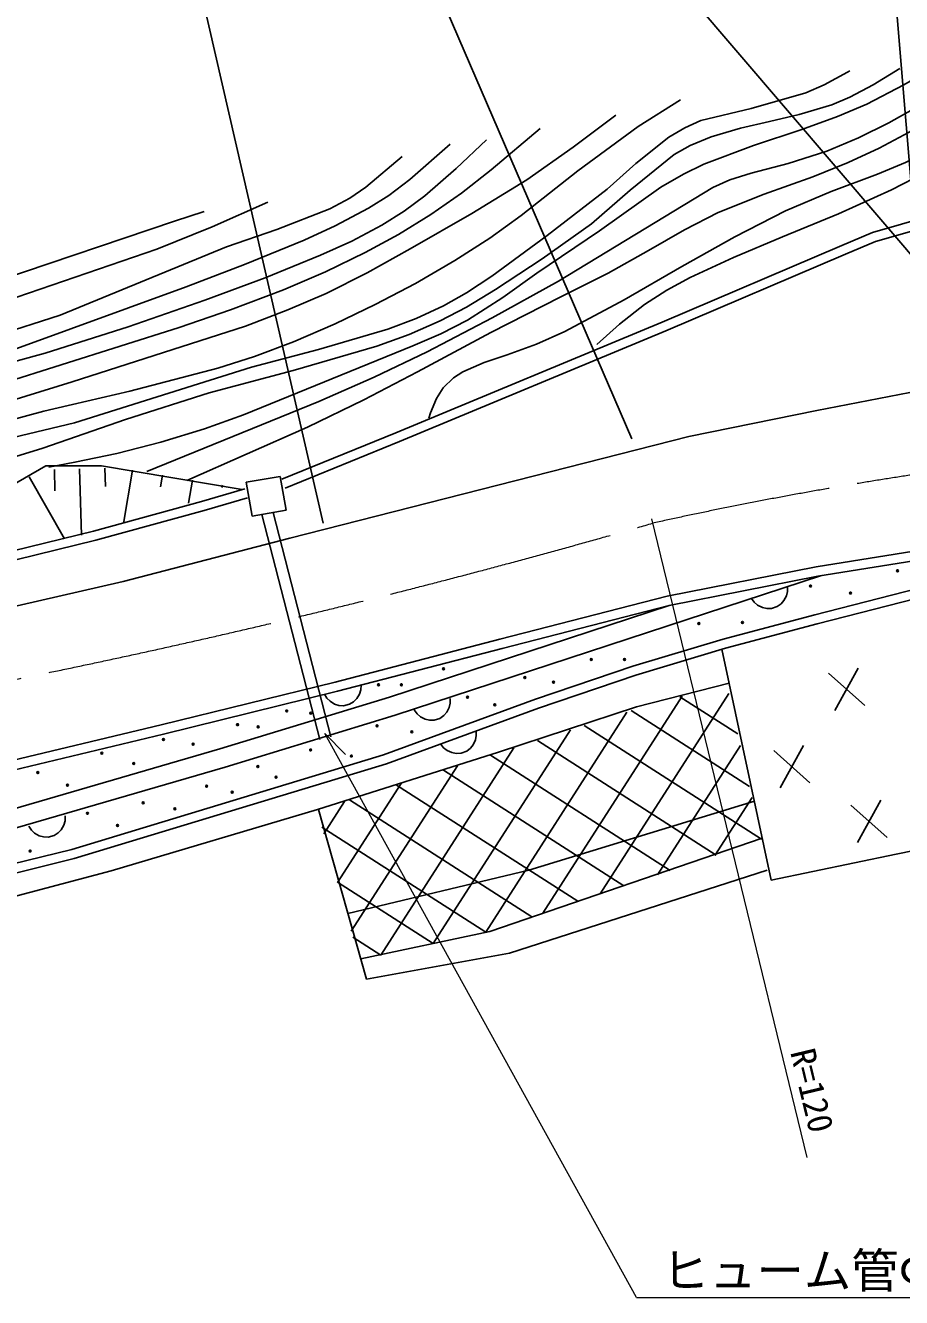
# Model space of a CAD drawing. Units: millimetres, scale not verified. Extents: x 40000 to 680000, y 20000 to 380000.
# Drawn here: x 182949 to 229205, y 253041 to 320234 of the extents above; entities that cross this region are included whole.
import ezdxf
from ezdxf.enums import TextEntityAlignment as Align

# ---------------------------------------------------------------- set-up
doc = ezdxf.new("R2010")
doc.units = ezdxf.units.MM
doc.header["$LTSCALE"] = 1000
doc.linetypes.add('CHAIN', pattern=[18.5, 12, -1.5, 3.5, -1.5])
for name, color, linetype, lineweight in [('M-BGD', 7, 'Continuous', 25), ('M-BGD-EXST', 7, 'Continuous', 25), ('M-BMK', 2, 'CHAIN', 13), ('M-STR-HTXT', 7, 'Continuous', 13), ('M-STR-STRC', 7, 'Continuous', 25)]:
    doc.layers.add(name, color=color, linetype=linetype, lineweight=lineweight)
doc.styles.add('ＭＳ ゴシック', font='')
doc.styles.get('ＭＳ ゴシック').set_extended_font_data('MS Gothic')

msp = doc.modelspace()

# ---------------------------------------------------------------- linework, layer by layer
at = {"layer": 'M-BGD'}
for p, q in [((227670, 309302), (239566, 312688)), ((227838, 308830), (239680, 312201)), ((226053, 308604), (227670, 309302)), ((216565, 304569), (226053, 308604)), ((226251, 308145), (227838, 308830)), ((216759, 304108), (226251, 308145)), ((202511, 298718), (216565, 304569)), ((202701, 298256), (216759, 304108)), ((196481, 296262), (202511, 298718)), ((196669, 295799), (202701, 298256)), ((172952, 290545), (184017, 296974)), ((183148, 296388), (185008, 293124)), ((184017, 296974), (186968, 296974)), ((184474, 296781), (184503, 295656)), ((185809, 296816), (185901, 293314)), ((186968, 296974), (194391, 295719)), ((187144, 296851), (187169, 295889)), ((188601, 296737), (188133, 293929)), ((190182, 296473), (190082, 295872)), ((194600, 296102), (196405, 296416)), ((196405, 296416), (196717, 294623)), ((191763, 296210), (191562, 295007)), ((192242, 295089), (194526, 295759)), ((193344, 295947), (193324, 295826)), ((194912, 294309), (194600, 296102)), ((186547, 293526), (192242, 295089)), ((192379, 294608), (194667, 295279)), ((186672, 293042), (192379, 294608)), ((196717, 294623), (194912, 294309)), ((195432, 294400), (198493, 282514)), ((196025, 294503), (199074, 282664)), ((177836, 291404), (186547, 293526)), ((177946, 290916), (186672, 293042)), ((233530, 293066), (224703, 291634)), ((233602, 292571), (224791, 291142)), ((224703, 291634), (216829, 290084)), ((202472, 283801), (224974, 291178)), ((224791, 291142), (216940, 289596)), ((223127, 290113), (223179, 290340)), ((223179, 290340), (223181, 290593)), ((224619, 289110), (231132, 290774)), ((224745, 288627), (231238, 290285)), ((216829, 290084), (208002, 287817)), ((221279, 289974), (221429, 289771)), ((221429, 289771), (221605, 289617)), ((221605, 289617), (221857, 289489)), ((222642, 289534), (222845, 289685)), ((222845, 289685), (222998, 289861)), ((222998, 289861), (223127, 290113)), ((202170, 284754), (216934, 289595)), ((216940, 289596), (208127, 287333)), ((219780, 287825), (224619, 289110)), ((221857, 289489), (222085, 289437)), ((222085, 289437), (222338, 289435)), ((222338, 289435), (222642, 289534)), ((219917, 287344), (224745, 288627)), ((208002, 287817), (199297, 285551)), ((215017, 286388), (219780, 287825)), ((208127, 287333), (199420, 285066)), ((215169, 285912), (219917, 287344)), ((219719, 287292), (222325, 275094)), ((209875, 284649), (215017, 286388)), ((225682, 284045), (226922, 286286)), ((210042, 284178), (215169, 285912)), ((225345, 286017), (227259, 284315)), ((199297, 285551), (190111, 283284)), ((199420, 285066), (190229, 282798)), ((198732, 284916), (198867, 284702)), ((200439, 284675), (200585, 284917)), ((200585, 284917), (200654, 285140)), ((200654, 285140), (200675, 285392)), ((213298, 274365), (220081, 284941)), ((215214, 284236), (220104, 285490)), ((193214, 282022), (202170, 284754)), ((198867, 284702), (199031, 284536)), ((199031, 284536), (199273, 284390)), ((199273, 284390), (199496, 284321)), ((199496, 284321), (199748, 284300)), ((199748, 284300), (200059, 284376)), ((200059, 284376), (200273, 284511)), ((200273, 284511), (200439, 284675)), ((201861, 281701), (209875, 284649)), ((205323, 284209), (205377, 284436)), ((205377, 284436), (205380, 284689)), ((207932, 281847), (215214, 284236)), ((210273, 273353), (217615, 284800)), ((220559, 282811), (217505, 284769)), ((193500, 281063), (202472, 283801)), ((202020, 281226), (210042, 284178)), ((203475, 284079), (203624, 283875)), ((203624, 283875), (203799, 283721)), ((203799, 283721), (204051, 283592)), ((204051, 283592), (204278, 283539)), ((204531, 283535), (204836, 283633)), ((204836, 283633), (205040, 283782)), ((205040, 283782), (205194, 283958)), ((205194, 283958), (205323, 284209)), ((207248, 272340), (214706, 283970)), ((221182, 280035), (214935, 284042)), ((190111, 283284), (179137, 280660)), ((204278, 283539), (204531, 283535)), ((204484, 271737), (211724, 283025)), ((206752, 282726), (206743, 282979)), ((221805, 277259), (212455, 283256)), ((190229, 282798), (179255, 280174)), ((204868, 282284), (205026, 282086)), ((206445, 282058), (206591, 282240)), ((206591, 282240), (206709, 282497)), ((206709, 282497), (206752, 282726)), ((219420, 276413), (209976, 282471)), ((179912, 278151), (193214, 282022)), ((193107, 279054), (201861, 281701)), ((198377, 278813), (207932, 281847)), ((201721, 271133), (208742, 282080)), ((205026, 282086), (205208, 281941)), ((205208, 281941), (205465, 281823)), ((205465, 281823), (205695, 281780)), ((205695, 281780), (205947, 281788)), ((205947, 281788), (206248, 281899)), ((206248, 281899), (206445, 282058)), ((216985, 275599), (207496, 281685)), ((216323, 275377), (220697, 282197)), ((222455, 281937), (224369, 280234)), ((222792, 279965), (224032, 282206)), ((180172, 277185), (193500, 281063)), ((193252, 278576), (202020, 281226)), ((200152, 272391), (205760, 281135)), ((214551, 274784), (205016, 280900)), ((199424, 274960), (202778, 280190)), ((212116, 273970), (202537, 280114)), ((185395, 276711), (193107, 279054)), ((198695, 277528), (199796, 279246)), ((209682, 273155), (200057, 279328)), ((209529, 275617), (221435, 279263)), ((219349, 276390), (221313, 279452)), ((226535, 279047), (228449, 277344)), ((226872, 277075), (228112, 279316)), ((184975, 278001), (185038, 278226)), ((185038, 278226), (185051, 278478)), ((185528, 276228), (193252, 278576)), ((187480, 275585), (198377, 278813)), ((198419, 278826), (200950, 269862)), ((183123, 277945), (183264, 277735)), ((183264, 277735), (183433, 277575)), ((183433, 277575), (183679, 277435)), ((184465, 277445), (184675, 277586)), ((184675, 277586), (184836, 277755)), ((184836, 277755), (184975, 278001)), ((207248, 272340), (198592, 277892)), ((228917, 276454), (236032, 277919)), ((183679, 277435), (183904, 277373)), ((183904, 277373), (184157, 277360)), ((184157, 277360), (184465, 277445)), ((207468, 272373), (221852, 277308)), ((178363, 274972), (185395, 276711)), ((178484, 274486), (185528, 276228)), ((222325, 275094), (228917, 276454)), ((180637, 273777), (187480, 275585)), ((199970, 273331), (209529, 275617)), ((208514, 271223), (222116, 275617)), ((204484, 271737), (199416, 274988)), ((200649, 270927), (207468, 272373)), ((201721, 271133), (200240, 272083)), ((200950, 269862), (208514, 271223))]:
    msp.add_line(p, q, dxfattribs=at)
for points in [[(213119, 303375), (214312, 304447), (215633, 305491), (216809, 306246), (218043, 306916), (220331, 307985), (222911, 309070), (225870, 310286), (228672, 311553), (230450, 312471), (232357, 313577), (233754, 314484), (235203, 315560), (236262, 316474), (237279, 317501), (238702, 319135)], [(181754, 297254), (183872, 297909), (188223, 299415), (192640, 300830), (197084, 302011), (201509, 303293), (203203, 303908), (204850, 304626), (206232, 305354), (207770, 306291), (210232, 307905), (212843, 309752), (214874, 311539), (217204, 313416), (218051, 313886), (219156, 314348), (220703, 314814), (222239, 315169), (223808, 315524), (225522, 316033), (226482, 316437), (227713, 317096), (229114, 317959)], [(182299, 298473), (185531, 299245), (194879, 302191), (198425, 303121), (202088, 304193), (203577, 304755), (205017, 305420), (206236, 306109), (207572, 306989), (210503, 309139), (213663, 311588), (215178, 312936), (216910, 314326), (217757, 314834), (218615, 315206), (221258, 315853), (224147, 316680), (225119, 317105), (226350, 317774), (226469, 317842)], [(231231, 318194), (229322, 317089), (227371, 316078), (225828, 315421), (223948, 314744), (221396, 313896), (218770, 312899), (217691, 312380), (216499, 311684), (213262, 309378), (209946, 307141), (208147, 305859), (206297, 304669), (204878, 303945), (203408, 303313), (194467, 299658), (192394, 298919), (190096, 298216), (187768, 297624), (185560, 297166), (184186, 296907)], [(189361, 296671), (198433, 300368), (201364, 301654), (204151, 302989), (207591, 304787), (211087, 306732), (219245, 311680), (220137, 312071), (221274, 312440), (223221, 312940), (225267, 313587), (226926, 314290), (228529, 315086), (230103, 315962), (231563, 316887), (233701, 318430)], [(234759, 318312), (232867, 316827), (230920, 315426), (229607, 314605), (228023, 313750), (226388, 312988), (224525, 312239), (221954, 311323), (219523, 310350), (217746, 309441), (215836, 308342), (213708, 307157), (211211, 305891), (207525, 304024), (203646, 301944), (200813, 300458), (197834, 299013), (191478, 296201)], [(236113, 318194), (234520, 316629), (232868, 315161), (231759, 314324), (230649, 313627), (229412, 313002), (227937, 312387), (225485, 311470), (223070, 310447), (220405, 309070), (217612, 307508), (214564, 305747), (211419, 304063), (209929, 303404), (208389, 302837), (207173, 302432), (206044, 301941), (205551, 301626), (205005, 301101), (204648, 300522), (204339, 299771), (204240, 299494)], [(174480, 297316), (183927, 299861), (188453, 300925), (193100, 302125), (195042, 302745), (197101, 303519), (199307, 304472), (201414, 305492), (203545, 306607), (205624, 307810), (207471, 309005), (209128, 310202), (212120, 312550), (215292, 314901), (217527, 316313)], [(214116, 315489), (211876, 313804), (209420, 312084), (206512, 310307), (203255, 308441), (200983, 307173), (198826, 306080), (196810, 305206), (194566, 304354), (185407, 301412), (176131, 298538)], [(181721, 301322), (191061, 304283), (193774, 305206), (196581, 306272), (198788, 307217), (200885, 308234), (202642, 309197), (204347, 310247), (205965, 311374), (207542, 312602), (210117, 314784)], [(207298, 314196), (205695, 312670), (204029, 311233), (202946, 310432), (201766, 309690), (200174, 308847), (198528, 308096), (195607, 306906), (192423, 305723), (188369, 304320), (183988, 302919), (181214, 302167)], [(182297, 303107), (191442, 306435), (194517, 307599), (197659, 308898), (199295, 309643), (201068, 310575), (202129, 311250), (203244, 312090), (205376, 313960)], [(181364, 303834), (184790, 304936), (193570, 308546), (196215, 309454), (199023, 310542), (200069, 311110), (200926, 311699), (202834, 313318)], [(195739, 310893), (192812, 309599), (189879, 308417), (180632, 305241), (177999, 304286), (175276, 303185), (173786, 302598), (172263, 302110), (170706, 301785), (168922, 301530), (165845, 301104), (162464, 300760), (161446, 300787), (160055, 300951), (156727, 301676)], [(164064, 302767), (165670, 302585), (167466, 302492), (168506, 302542), (169682, 302716), (171041, 303047), (172578, 303539), (181523, 306756), (190812, 309888), (192381, 310408)]]:
    msp.add_lwpolyline(points, dxfattribs=at)
for centre, radius in [((228993, 291432), 50), ((228993, 291432), 30), ((228993, 291432), 10), ((224401, 290625), 50), ((224401, 290625), 30), ((224401, 290625), 10), ((226510, 290253), 50), ((226510, 290253), 30), ((226510, 290253), 10), ((218506, 288639), 50), ((218506, 288639), 30), ((218506, 288639), 10), ((220802, 288701), 50), ((220802, 288701), 30), ((220802, 288701), 10), ((205026, 286255), 50), ((205026, 286255), 30), ((205026, 286255), 10), ((212825, 286744), 50), ((212825, 286744), 30), ((212825, 286744), 10), ((214578, 286744), 50), ((214578, 286744), 30), ((214578, 286744), 10), ((209319, 285788), 50), ((209319, 285788), 30), ((209319, 285788), 10), ((210833, 285549), 50), ((210833, 285549), 30), ((201590, 285411), 50), ((201590, 285411), 30), ((201590, 285411), 10), ((202796, 285411), 50), ((202796, 285411), 30), ((202796, 285411), 10), ((210833, 285549), 10), ((206292, 284753), 50), ((206292, 284753), 30), ((206292, 284753), 10), ((207726, 284354), 50), ((207726, 284354), 30), ((207726, 284354), 10), ((196742, 284024), 50), ((196742, 284024), 30), ((196742, 284024), 10), ((198008, 283904), 50), ((198008, 283904), 30), ((198008, 283904), 10), ((194150, 283301), 50), ((194150, 283301), 30), ((194150, 283301), 10), ((195235, 283181), 50), ((195235, 283181), 30), ((195235, 283181), 10), ((201511, 283239), 50), ((201511, 283239), 30), ((201511, 283239), 10), ((203344, 282920), 50), ((203344, 282920), 30), ((203344, 282920), 10), ((190232, 282517), 50), ((190232, 282517), 30), ((190232, 282517), 10), ((191799, 282276), 50), ((191799, 282276), 30), ((191799, 282276), 10), ((186977, 281794), 50), ((186977, 281794), 30), ((186977, 281794), 10), ((198006, 281964), 50), ((198006, 281964), 30), ((198006, 281964), 10), ((200157, 281645), 50), ((200157, 281645), 30), ((200157, 281645), 10), ((188665, 281252), 50), ((188665, 281252), 30), ((188665, 281252), 10), ((195223, 281088), 50), ((195223, 281088), 30), ((195223, 281088), 10), ((183601, 280769), 50), ((183601, 280769), 30), ((183601, 280769), 10), ((196179, 280530), 50), ((196179, 280530), 30), ((196179, 280530), 10), ((185168, 280106), 50), ((185168, 280106), 30), ((185168, 280106), 10), ((192514, 280052), 50), ((192514, 280052), 30), ((192514, 280052), 10), ((193869, 279733), 50), ((193869, 279733), 30), ((193869, 279733), 10), ((189168, 279176), 50), ((189168, 279176), 30), ((189168, 279176), 10), ((190841, 278857), 50), ((190841, 278857), 30), ((190841, 278857), 10), ((186220, 278618), 50), ((186220, 278618), 30), ((186220, 278618), 10), ((187814, 277981), 50), ((187814, 277981), 30), ((187814, 277981), 10), ((183193, 276626), 50), ((183193, 276626), 30), ((183193, 276626), 10)]:
    msp.add_circle(centre, radius, dxfattribs=at)
at = {"layer": 'M-BGD-EXST'}
for p, q in [((230592, 301304), (228048, 331834)), ((203371, 325263), (214965, 298405)), ((198670, 293944), (192190, 322124))]:
    msp.add_line(p, q, dxfattribs=at)
at = {"layer": 'M-BMK'}
for centre, radius, start, end in [((260197, 95099), 203681, 89.43361, 102.51514), ((97675, 704059), 426864, 279.21133, 286.10138)]:
    msp.add_arc(centre, radius, start, end, dxfattribs=at)
at = {"layer": 'M-STR-HTXT'}
for p, q in [((216003, 294176), (224208, 260446)), ((215219, 253041), (198747, 282835)), ((198747, 282835), (199841, 281725)), ((215219, 253041), (235769, 253041))]:
    msp.add_line(p, q, dxfattribs=at)
at = {"layer": 'M-STR-STRC'}
for p, q in [((212508, 328220), (234765, 302196)), ((231248, 301155), (224724, 299896)), ((224724, 299896), (217971, 298523)), ((217971, 298523), (196912, 293144)), ((196912, 293144), (188115, 290855)), ((188115, 290855), (180561, 289138))]:
    msp.add_line(p, q, dxfattribs=at)

# ---------------------------------------------------------------- texts
at = {"layer": 'M-STR-HTXT', "style": 'ＭＳ ゴシック'}
msp.add_text('R=120', height=1320, rotation=283.5, dxfattribs=at).set_placement((224486, 263984), align=Align.MIDDLE_CENTER)
msp.add_text('ヒューム管Φ600', height=1833, dxfattribs=at).set_placement((225672, 254472), align=Align.MIDDLE_CENTER)

doc.saveas('drawing.dxf')
